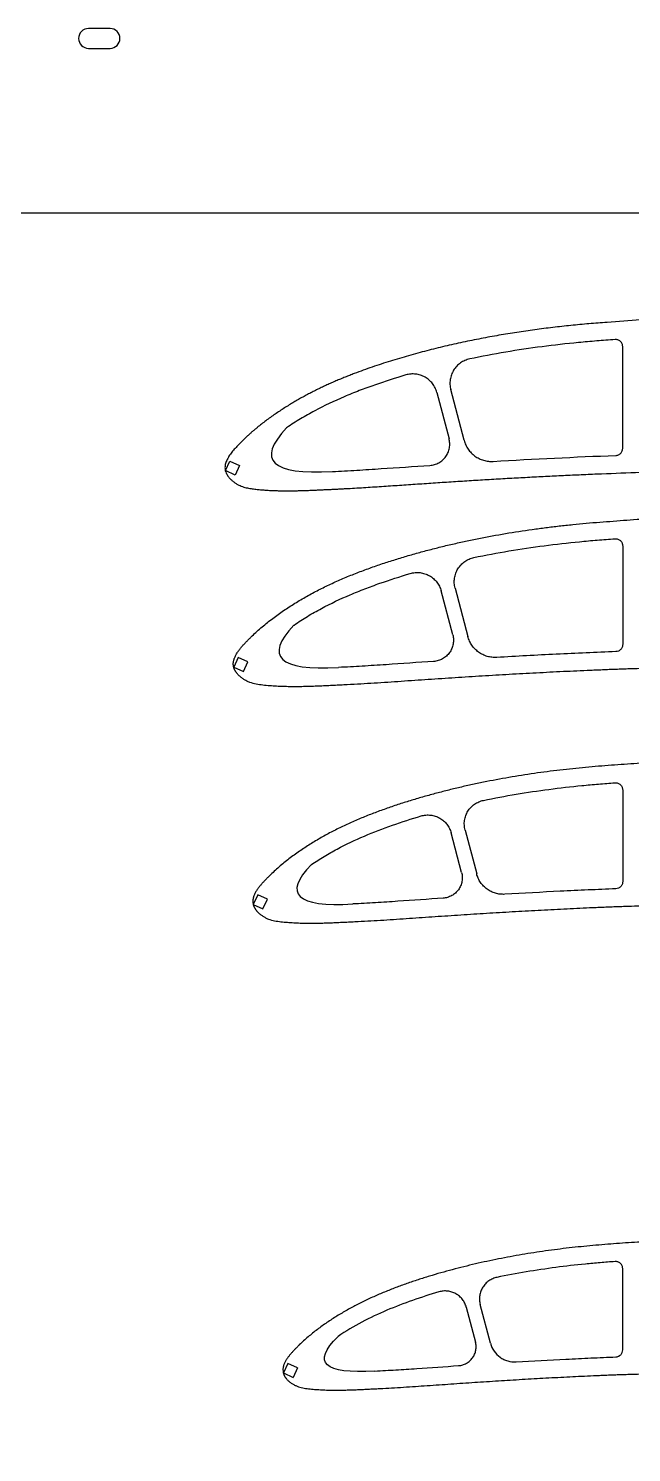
# Model space of a CAD drawing. Header units: millimetres. Extents: x -11497 to 404, y -3854 to 414.
# Drawn here: x -8774.7 to -8604.6, y -1903.2 to -1501.8 of the extents above; entities that cross this region are included whole.
import ezdxf

# ---------------------------------------------------------------- set-up
doc = ezdxf.new("R2010")
doc.units = ezdxf.units.MM
doc.layers.add('7', color=1, linetype='Continuous')

msp = doc.modelspace()

# ---------------------------------------------------------------- linework, layer by layer
for p, q in [((-8751.7002, -1501.7988), (-8757.7611, -1501.7988)), ((-8757.7611, -1507.3988), (-8751.7002, -1507.3988))]:
    msp.add_line(p, q)
at = {"color": 7, "linetype": 'Continuous', "lineweight": 25}
for p, q in [((-8607.1145, -1620.1497), (-8607.1145, -1591.484)), ((-8659.5258, -1604.3996), (-8656.0823, -1617.4308)), ((-8651.8238, -1617.8893), (-8655.6006, -1603.5969)), ((-8701.8917, -1614.3426), (-8701.8913, -1614.343)), ((-8719.1512, -1626.4508), (-8717.8834, -1623.7318)), ((-8717.8834, -1623.7318), (-8715.1645, -1624.9997)), ((-8715.1645, -1624.9997), (-8716.4323, -1627.7186)), ((-8716.4323, -1627.7186), (-8719.1512, -1626.4508)), ((-8607.1145, -1647.6337), (-8607.1145, -1675.4725)), ((-8655.0377, -1672.7345), (-8658.3085, -1660.3544)), ((-8654.3831, -1659.5527), (-8650.7809, -1673.187)), ((-8699.8124, -1669.9579), (-8699.8121, -1669.9582)), ((-8715.5398, -1679.0871), (-8716.8077, -1681.806)), ((-8716.8077, -1681.806), (-8714.0888, -1683.0739)), ((-8712.8209, -1680.355), (-8715.5398, -1679.0871)), ((-8714.0888, -1683.0739), (-8712.8209, -1680.355)), ((-8687.2624, -1681.9314), (-8687.2629, -1681.9314)), ((-8607.1145, -1716.44), (-8607.1145, -1742.3324)), ((-8652.5401, -1739.696), (-8655.4811, -1728.5589)), ((-8651.556, -1727.7559), (-8648.2914, -1740.1191)), ((-8694.9181, -1737.5068), (-8694.9178, -1737.5071)), ((-8710.0234, -1746.024), (-8711.2912, -1748.743)), ((-8707.3044, -1747.2919), (-8710.0234, -1746.024)), ((-8711.2912, -1748.743), (-8708.5723, -1750.0108)), ((-8708.5723, -1750.0108), (-8707.3044, -1747.2919)), ((-8683.2166, -1748.6009), (-8683.2184, -1748.601)), ((-8607.1145, -1874.2881), (-8607.1145, -1851.3914)), ((-8651.2085, -1862.2887), (-8648.6179, -1872.1079)), ((-8644.3895, -1872.4554), (-8647.2858, -1861.4771)), ((-8687.3865, -1870.5243), (-8687.3867, -1870.5241)), ((-8701.5345, -1878.0996), (-8702.8024, -1880.8186)), ((-8698.8156, -1879.3675), (-8701.5345, -1878.0996)), ((-8702.8024, -1880.8186), (-8700.0834, -1882.0864)), ((-8698.8156, -1879.3675), (-8700.0834, -1882.0864)), ((-8676.9947, -1880.2652), (-8676.9915, -1880.2651))]:
    msp.add_line(p, q, dxfattribs=at)
for centre, start, end in [((-8757.7611, -1504.5988), 90, 270), ((-8751.7002, -1504.5988), 270, 90)]:
    msp.add_arc(centre, 2.8, start, end)
for points, knots in [([(-8602.1145, -1583.9394), (-8605.2473, -1584.1586), (-8610.0806, -1584.5434), (-8616.6194, -1585.0322), (-8621.7209, -1585.5162), (-8626.8139, -1586.0735), (-8631.8959, -1586.7188), (-8636.9656, -1587.4507), (-8642.0213, -1588.2738), (-8646.2386, -1589.0455), (-8649.6254, -1589.7134), (-8652.1865, -1590.2488), (-8654.7419, -1590.8076), (-8657.2908, -1591.3951), (-8659.8336, -1592.009), (-8662.3704, -1592.6504), (-8664.9228, -1593.3262), (-8667.4903, -1594.0358), (-8670.0709, -1594.7838), (-8672.6415, -1595.5641), (-8675.2003, -1596.3824), (-8677.748, -1597.2358), (-8680.2827, -1598.1299), (-8682.3982, -1598.9174), (-8684.1023, -1599.5747), (-8685.3985, -1600.0908), (-8686.6901, -1600.6181), (-8687.9746, -1601.1609), (-8689.2529, -1601.7156), (-8690.5232, -1602.2866), (-8691.8057, -1602.8835), (-8693.1011, -1603.5052), (-8694.4063, -1604.1576), (-8695.7042, -1604.826), (-8696.9916, -1605.5166), (-8698.2721, -1606.2266), (-8699.5444, -1606.9585), (-8700.8444, -1607.7321), (-8702.1694, -1608.5491), (-8703.5149, -1609.4117), (-8704.8432, -1610.2961), (-8706.1484, -1611.2024), (-8707.4272, -1612.1262), (-8708.6728, -1613.0689), (-8709.7306, -1613.9048), (-8710.6088, -1614.6305), (-8711.3252, -1615.2374), (-8712.0339, -1615.8628), (-8712.7447, -1616.5058), (-8713.4602, -1617.1762), (-8714.1864, -1617.8772), (-8715.0087, -1618.6951), (-8715.9247, -1619.6295), (-8716.8877, -1620.6965), (-8717.7714, -1621.8037), (-8718.5122, -1622.9432), (-8719.0519, -1624.1041), (-8719.3323, -1625.2897), (-8719.249, -1626.3259), (-8719.0344, -1626.9949), (-8718.7765, -1627.4311), (-8718.5383, -1627.9062), (-8718.063, -1628.4884), (-8717.479, -1629.0895), (-8716.8172, -1629.633), (-8716.1081, -1630.1166), (-8715.3935, -1630.5134), (-8714.6897, -1630.8258), (-8714.0081, -1631.0679), (-8713.3205, -1631.2592), (-8712.6286, -1631.4101), (-8711.9325, -1631.5268), (-8711.2336, -1631.6215), (-8710.3491, -1631.7204), (-8709.2788, -1631.8229), (-8708.0219, -1631.9236), (-8706.7613, -1632.0014), (-8705.4984, -1632.0589), (-8704.234, -1632.101), (-8702.9685, -1632.1233), (-8701.7022, -1632.1326), (-8700.4358, -1632.1238), (-8699.1698, -1632.1043), (-8697.9049, -1632.0732), (-8696.6406, -1632.0333), (-8695.3764, -1631.9861), (-8694.1123, -1631.9345), (-8692.8475, -1631.8782), (-8691.5823, -1631.8203), (-8690.3162, -1631.7625), (-8689.0505, -1631.7001), (-8687.7846, -1631.6377), (-8686.519, -1631.5735), (-8685.2531, -1631.5054), (-8683.564, -1631.4127), (-8681.4523, -1631.2911), (-8678.9184, -1631.1349), (-8676.3854, -1630.9743), (-8673.8527, -1630.8059), (-8671.3205, -1630.6358), (-8668.7878, -1630.4634), (-8666.2549, -1630.2892), (-8663.7215, -1630.1188), (-8661.1884, -1629.9476), (-8658.6554, -1629.7813), (-8656.1227, -1629.6142), (-8653.5897, -1629.4511), (-8651.0561, -1629.2909), (-8647.6794, -1629.0815), (-8643.4596, -1628.8273), (-8638.3969, -1628.5364), (-8633.3343, -1628.2614), (-8628.2714, -1627.9989), (-8623.2072, -1627.7541), (-8618.1414, -1627.5228), (-8611.1109, -1627.2279), (-8605.7683, -1627.0269), (-8602.1145, -1626.9079)], [0, 0, 0, 0, 0.037810127, 0.058378142, 0.078944165, 0.099502757, 0.120062306, 0.140618196, 0.161171844, 0.181730392, 0.192232993, 0.202733734, 0.213231801, 0.223726436, 0.234226583, 0.244725708, 0.255230035, 0.266014973, 0.276796177, 0.287577874, 0.298358395, 0.309139928, 0.31992681, 0.330717371, 0.336315928, 0.341916893, 0.34751551, 0.353112043, 0.35870546, 0.364292741, 0.369880161, 0.375736121, 0.381592742, 0.387447349, 0.393312559, 0.399182199, 0.405074118, 0.410984135, 0.41739554, 0.423814744, 0.430225953, 0.436607106, 0.442946104, 0.449218507, 0.455412895, 0.459176702, 0.462934888, 0.466716263, 0.470556156, 0.474475231, 0.47851987, 0.482707985, 0.488439354, 0.49427259, 0.500005689, 0.505479778, 0.510596009, 0.515360546, 0.519964911, 0.522941483, 0.523713317, 0.526061566, 0.529321954, 0.532702959, 0.536149006, 0.539609724, 0.543025292, 0.545975002, 0.548870241, 0.551727175, 0.554561889, 0.557391908, 0.560223219, 0.563052882, 0.568106577, 0.573167981, 0.578234398, 0.583311455, 0.588388324, 0.593465992, 0.598549122, 0.603634584, 0.60871431, 0.613792524, 0.618869059, 0.62394358, 0.629023617, 0.634100922, 0.639186879, 0.644273168, 0.649360468, 0.654444114, 0.659532454, 0.664617865, 0.669708001, 0.679898873, 0.690085219, 0.700273946, 0.710457126, 0.720645539, 0.730830795, 0.741020462, 0.751213282, 0.761401695, 0.771588867, 0.781775629, 0.79196117, 0.802149496, 0.812340623, 0.832694999, 0.853048018, 0.873395476, 0.893737901, 0.914086761, 0.934438591, 0.95479294, 0.998807953, 0.998807953, 0.998807953, 0.998807953]), ([(-8609.2675, -1589.4899), (-8610.9875, -1589.6219), (-8612.7078, -1589.751), (-8616.147, -1590.0239), (-8617.8654, -1590.1725), (-8623.0151, -1590.6745), (-8626.4434, -1591.059), (-8633.2875, -1591.9551), (-8636.7045, -1592.4628), (-8643.5069, -1593.6096), (-8646.8943, -1594.2488), (-8650.2673, -1594.957)], [0, 0, 0, 0, 0.125, 0.125, 0.25, 0.25, 0.5, 0.5, 0.75, 0.75, 1, 1, 1, 1]), ([(-8607.1145, -1591.484), (-8607.1145, -1591.3455), (-8607.1287, -1591.2093), (-8607.1845, -1590.9418), (-8607.2269, -1590.8088), (-8607.3368, -1590.5574), (-8607.404, -1590.4385), (-8607.563, -1590.2144), (-8607.6549, -1590.1098), (-8607.9555, -1589.8313), (-8608.1969, -1589.686), (-8608.5843, -1589.5507), (-8608.7201, -1589.5185), (-8608.9923, -1589.483), (-8609.1294, -1589.4793), (-8609.2675, -1589.4899)], [0, 0, 0, 0, 0.125, 0.125, 0.25, 0.25, 0.375, 0.375, 0.5, 0.5, 0.75, 0.75, 0.875, 0.875, 1, 1, 1, 1]), ([(-8650.2673, -1594.957), (-8650.7346, -1595.0551), (-8651.1848, -1595.199), (-8652.0518, -1595.5754), (-8652.4715, -1595.8109), (-8653.2434, -1596.3536), (-8653.5997, -1596.6616), (-8654.0885, -1597.1801), (-8654.2436, -1597.3625), (-8654.5315, -1597.7379), (-8654.799, -1598.126), (-8655.0262, -1598.5389), (-8655.2329, -1598.9645), (-8655.3264, -1599.185), (-8655.5709, -1599.8542), (-8655.6867, -1600.3107), (-8655.8259, -1601.244), (-8655.8483, -1601.7248), (-8655.7959, -1602.6685), (-8655.7226, -1603.1353), (-8655.6006, -1603.5969)], [0, 0, 0, 0, 0.125, 0.125, 0.25, 0.25, 0.375, 0.375, 0.4375, 0.4375, 0.5, 0.5625, 0.5625, 0.625, 0.625, 0.75, 0.75, 0.875, 0.875, 1, 1, 1, 1]), ([(-8668.2773, -1599.4732), (-8671.2428, -1600.3468), (-8674.1787, -1601.2861), (-8678.5294, -1602.8133), (-8679.9705, -1603.3426), (-8682.8338, -1604.4437), (-8684.2557, -1605.0156), (-8688.4858, -1606.8113), (-8691.2562, -1608.119), (-8695.3166, -1610.2921), (-8696.6543, -1611.0517), (-8699.298, -1612.6412), (-8700.6039, -1613.4715), (-8701.8913, -1614.343)], [0, 0, 0, 0, 0.25, 0.25, 0.375, 0.375, 0.5, 0.5, 0.75, 0.75, 0.875, 0.875, 1, 1, 1, 1]), ([(-8659.5258, -1604.3996), (-8659.6461, -1603.9445), (-8659.8099, -1603.5085), (-8660.2221, -1602.6732), (-8660.4736, -1602.2709), (-8661.0433, -1601.5352), (-8661.3623, -1601.1982), (-8661.8932, -1600.7394), (-8662.0795, -1600.5941), (-8662.4615, -1600.3258), (-8662.8548, -1600.0781), (-8663.2702, -1599.8707), (-8663.6969, -1599.6836), (-8663.9169, -1599.6), (-8664.5864, -1599.3834), (-8665.0405, -1599.2855), (-8665.9637, -1599.1801), (-8666.4375, -1599.1734), (-8667.3675, -1599.2541), (-8667.8259, -1599.3402), (-8668.2773, -1599.4732)], [0, 0, 0, 0, 0.125, 0.125, 0.25, 0.25, 0.375, 0.375, 0.4375, 0.4375, 0.5, 0.5625, 0.5625, 0.625, 0.625, 0.75, 0.75, 0.875, 0.875, 1, 1, 1, 1]), ([(-8661.4912, -1624.9567), (-8661.0473, -1624.9271), (-8660.614, -1624.8493), (-8659.9798, -1624.6622), (-8659.7699, -1624.5876), (-8659.3614, -1624.4161), (-8659.1634, -1624.3197), (-8658.7799, -1624.1065), (-8658.5943, -1623.9896), (-8658.2354, -1623.735), (-8658.0614, -1623.5967), (-8657.5645, -1623.1543), (-8657.2709, -1622.8279), (-8656.7573, -1622.1141), (-8656.5369, -1621.7231), (-8656.1923, -1620.9153), (-8656.0646, -1620.4941), (-8655.9026, -1619.6198), (-8655.8711, -1619.1817), (-8655.9034, -1618.3037), (-8655.9686, -1617.8609), (-8656.0823, -1617.4308)], [0, 0, 0, 0, 0.125, 0.125, 0.1875, 0.1875, 0.25, 0.25, 0.3125, 0.3125, 0.375, 0.375, 0.5, 0.5, 0.625, 0.625, 0.75, 0.75, 0.875, 0.875, 1, 1, 1, 1]), ([(-8651.8238, -1617.8893), (-8651.706, -1618.335), (-8651.5516, -1618.7647), (-8651.2667, -1619.3861), (-8651.1628, -1619.5894), (-8650.9369, -1619.988), (-8650.8143, -1620.1841), (-8650.4252, -1620.7508), (-8650.1364, -1621.1023), (-8649.6602, -1621.5908), (-8649.4942, -1621.7472), (-8649.1476, -1622.0467), (-8648.9662, -1622.1902), (-8648.4096, -1622.593), (-8648.0196, -1622.827), (-8647.4068, -1623.1272), (-8647.1979, -1623.2188), (-8646.7705, -1623.3846), (-8646.5515, -1623.4588), (-8645.8924, -1623.6511), (-8645.4466, -1623.7405), (-8644.5423, -1623.8433), (-8644.0812, -1623.8563), (-8643.621, -1623.8293)], [0, 0, 0, 0, 0.125, 0.125, 0.1875, 0.1875, 0.25, 0.25, 0.375, 0.375, 0.4375, 0.4375, 0.5, 0.5, 0.625, 0.625, 0.6875, 0.6875, 0.75, 0.75, 0.875, 0.875, 1, 1, 1, 1]), ([(-8609.0387, -1622.1488), (-8608.9099, -1622.1439), (-8608.7837, -1622.1268), (-8608.5361, -1622.069), (-8608.4137, -1622.0278), (-8608.18, -1621.9231), (-8608.0696, -1621.8602), (-8607.8611, -1621.7139), (-8607.7625, -1621.6294), (-8607.5857, -1621.4458), (-8607.5066, -1621.3463), (-8607.3674, -1621.1318), (-8607.3077, -1621.017), (-8607.1649, -1620.6634), (-8607.1145, -1620.4075), (-8607.1145, -1620.1497)], [0, 0, 0, 0, 0.125, 0.125, 0.25, 0.25, 0.375, 0.375, 0.5, 0.5, 0.625, 0.625, 0.75, 0.75, 1, 1, 1, 1]), ([(-8688.9812, -1626.6897), (-8686.6886, -1626.5767), (-8684.3966, -1626.4533), (-8679.814, -1626.1826), (-8677.5232, -1626.0366), (-8670.6519, -1625.5825), (-8666.072, -1625.2616), (-8661.4912, -1624.9567)], [0, 0, 0, 0, 0.25, 0.25, 0.5, 0.5, 1, 1, 1, 1]), ([(-8602.1145, -1682.243), (-8603.2975, -1682.2737), (-8605.1186, -1682.3344), (-8607.5774, -1682.4218), (-8609.4919, -1682.4929), (-8611.406, -1682.5674), (-8613.3195, -1682.6451), (-8615.2325, -1682.725), (-8617.7825, -1682.8341), (-8620.9689, -1682.9769), (-8624.7906, -1683.1575), (-8628.6104, -1683.3472), (-8633.7012, -1683.6119), (-8638.7884, -1683.8928), (-8643.8723, -1684.1912), (-8647.6836, -1684.4227), (-8651.4934, -1684.6609), (-8655.3017, -1684.9069), (-8659.1086, -1685.1584), (-8662.9144, -1685.4135), (-8666.719, -1685.6739), (-8670.5227, -1685.9344), (-8674.3261, -1686.1898), (-8678.1295, -1686.4338), (-8681.9333, -1686.661), (-8685.1037, -1686.8315), (-8687.6402, -1686.958), (-8689.5427, -1687.0486), (-8691.4453, -1687.1353), (-8693.348, -1687.2174), (-8695.251, -1687.2876), (-8697.1545, -1687.3399), (-8699.0585, -1687.3674), (-8700.9626, -1687.363), (-8702.8662, -1687.3204), (-8704.7685, -1687.2393), (-8706.6682, -1687.11), (-8708.5636, -1686.933), (-8710.4532, -1686.6913), (-8711.9924, -1686.2842), (-8713.157, -1685.7737), (-8713.8456, -1685.3785), (-8714.3703, -1685.0213), (-8714.8759, -1684.6375), (-8715.3488, -1684.2131), (-8715.7243, -1683.8036), (-8715.9305, -1683.5627), (-8716.0768, -1683.375), (-8716.2123, -1683.1794), (-8716.3332, -1682.9743), (-8716.4433, -1682.7634), (-8716.5606, -1682.5566), (-8716.6718, -1682.3464), (-8716.7545, -1682.1229), (-8716.8203, -1681.8945), (-8716.8701, -1681.6617), (-8716.9073, -1681.4268), (-8716.9378, -1681.1108), (-8716.9411, -1680.7135), (-8716.8924, -1680.3191), (-8716.8285, -1680.0084), (-8716.7686, -1679.7781), (-8716.6984, -1679.5508), (-8716.5924, -1679.2517), (-8716.4385, -1678.886), (-8716.226, -1678.4601), (-8715.912, -1677.9084), (-8715.471, -1677.2484), (-8714.8911, -1676.4935), (-8714.2734, -1675.7688), (-8713.6305, -1675.0671), (-8712.9692, -1674.3825), (-8712.2968, -1673.7087), (-8711.392, -1672.819), (-8710.2347, -1671.7338), (-8708.8063, -1670.4752), (-8707.3361, -1669.2654), (-8705.8311, -1668.0995), (-8703.7831, -1666.5995), (-8701.1559, -1664.8189), (-8697.9148, -1662.8187), (-8694.5967, -1660.9484), (-8691.2059, -1659.2126), (-8687.7525, -1657.6042), (-8684.2456, -1656.1151), (-8680.6976, -1654.7258), (-8677.1163, -1653.4231), (-8673.5047, -1652.2052), (-8669.8683, -1651.0612), (-8666.2089, -1649.9904), (-8662.531, -1648.9824), (-8658.8362, -1648.0345), (-8655.1258, -1647.1458), (-8651.4008, -1646.3154), (-8646.4164, -1645.2854), (-8640.1555, -1644.136), (-8633.8602, -1643.168), (-8628.8074, -1642.4926), (-8625.0101, -1642.0356), (-8621.2059, -1641.628), (-8617.3962, -1641.2586), (-8613.5794, -1640.9526), (-8609.7598, -1640.6632), (-8605.9389, -1640.3697), (-8603.3897, -1640.1867), (-8602.1145, -1640.102)], [0.472564206, 0.472564206, 0.472564206, 0.472564206, 0.480203193, 0.484328564, 0.488453936, 0.492579307, 0.496704679, 0.50083005, 0.504955422, 0.513206165, 0.521456908, 0.529707651, 0.537958394, 0.55445988, 0.562710623, 0.570961366, 0.579212108, 0.587462851, 0.595713594, 0.603964337, 0.61221508, 0.620465823, 0.628716566, 0.636967309, 0.645218052, 0.653468795, 0.657594167, 0.661719538, 0.66584491, 0.669970281, 0.674095653, 0.678221024, 0.682346396, 0.686471767, 0.690597139, 0.69472251, 0.698847882, 0.702973253, 0.707098625, 0.711223996, 0.713286682, 0.715349368, 0.71638071, 0.717412053, 0.719474739, 0.720506082, 0.721021753, 0.721537425, 0.722053096, 0.722568768, 0.723084439, 0.72360011, 0.724115782, 0.724631453, 0.725147125, 0.725662796, 0.726178468, 0.726694139, 0.727725482, 0.728756825, 0.729272496, 0.729788168, 0.730303839, 0.730819511, 0.731850853, 0.732882196, 0.733913539, 0.735976225, 0.738038911, 0.740101596, 0.742164282, 0.744226968, 0.746289654, 0.748352339, 0.752477711, 0.756603082, 0.760728454, 0.764853825, 0.768979197, 0.77722994, 0.785480683, 0.793731426, 0.801982169, 0.810232912, 0.818483655, 0.826734398, 0.834985141, 0.843235884, 0.851486627, 0.859737369, 0.867988112, 0.876238855, 0.884489598, 0.892740341, 0.900991084, 0.91749257, 0.933994056, 0.942244799, 0.950495542, 0.958746285, 0.966997028, 0.975247771, 0.983498514, 0.991749257, 1, 1, 1, 1]), ([(-8649.0622, -1650.941), (-8642.495, -1649.5678), (-8635.8912, -1648.4686), (-8625.9392, -1647.1662), (-8622.6138, -1646.7927), (-8617.6161, -1646.3042), (-8615.9478, -1646.1591), (-8612.6081, -1645.8928), (-8610.9373, -1645.7669), (-8609.2667, -1645.6395)], [0, 0, 0, 0, 0.5, 0.5, 0.75, 0.75, 0.875, 0.875, 1, 1, 1, 1]), ([(-8609.2667, -1645.6395), (-8609.1285, -1645.6289), (-8608.9918, -1645.6328), (-8608.7208, -1645.668), (-8608.5851, -1645.7001), (-8608.3261, -1645.7905), (-8608.2024, -1645.8484), (-8607.9669, -1645.9899), (-8607.8556, -1646.0735), (-8607.5551, -1646.3519), (-8607.3918, -1646.5814), (-8607.2274, -1646.9572), (-8607.1848, -1647.0902), (-8607.1287, -1647.3588), (-8607.1145, -1647.4951), (-8607.1145, -1647.6337)], [0, 0, 0, 0, 0.125, 0.125, 0.25, 0.25, 0.375, 0.375, 0.5, 0.5, 0.75, 0.75, 0.875, 0.875, 1, 1, 1, 1]), ([(-8654.3828, -1659.5539), (-8654.5044, -1659.0935), (-8654.5775, -1658.6279), (-8654.6295, -1657.6869), (-8654.6071, -1657.2074), (-8654.4681, -1656.2766), (-8654.3525, -1655.8214), (-8654.1085, -1655.154), (-8654.0151, -1654.9342), (-8653.8088, -1654.5099), (-8653.5821, -1654.0981), (-8653.3152, -1653.7112), (-8653.0278, -1653.3369), (-8652.873, -1653.1551), (-8652.3853, -1652.6384), (-8652.0299, -1652.3313), (-8651.2596, -1651.7906), (-8650.8409, -1651.556), (-8649.9761, -1651.1813), (-8649.5271, -1651.0382), (-8649.061, -1650.9407)], [0, 0, 0, 0, 0.125, 0.125, 0.25, 0.25, 0.375, 0.375, 0.4375, 0.4375, 0.5, 0.5625, 0.5625, 0.625, 0.625, 0.75, 0.75, 0.875, 0.875, 1, 1, 1, 1]), ([(-8699.8121, -1669.9582), (-8698.5545, -1669.1075), (-8697.2793, -1668.297), (-8694.6983, -1666.7455), (-8693.3926, -1666.0043), (-8689.4303, -1663.8836), (-8686.7282, -1662.6076), (-8682.6039, -1660.8554), (-8681.2178, -1660.2972), (-8678.4272, -1659.2227), (-8677.0227, -1658.7062), (-8672.7835, -1657.2157), (-8669.9236, -1656.2987), (-8667.0356, -1655.4457)], [0, 0, 0, 0, 0.125, 0.125, 0.25, 0.25, 0.5, 0.5, 0.625, 0.625, 0.75, 0.75, 1, 1, 1, 1]), ([(-8667.0368, -1655.4461), (-8666.5867, -1655.3131), (-8666.1301, -1655.2271), (-8665.2048, -1655.1461), (-8664.7317, -1655.1522), (-8663.8096, -1655.2567), (-8663.3571, -1655.3541), (-8662.6913, -1655.5689), (-8662.471, -1655.6524), (-8662.0444, -1655.8391), (-8661.6295, -1656.046), (-8661.2376, -1656.2926), (-8660.8573, -1656.5594), (-8660.6722, -1656.7035), (-8660.1408, -1657.1621), (-8659.8223, -1657.4986), (-8659.2547, -1658.231), (-8659.0039, -1658.6315), (-8658.5916, -1659.4664), (-8658.4281, -1659.9018), (-8658.3082, -1660.3556)], [0, 0, 0, 0, 0.125, 0.125, 0.25, 0.25, 0.375, 0.375, 0.4375, 0.4375, 0.5, 0.5625, 0.5625, 0.625, 0.625, 0.75, 0.75, 0.875, 0.875, 1, 1, 1, 1]), ([(-8655.038, -1672.7333), (-8654.9247, -1673.1621), (-8654.8605, -1673.596), (-8654.8356, -1674.2545), (-8654.8394, -1674.4764), (-8654.8715, -1674.9169), (-8654.8997, -1675.1346), (-8655.019, -1675.7797), (-8655.1459, -1676.2019), (-8655.4928, -1677.0153), (-8655.7078, -1677.3963), (-8656.219, -1678.1082), (-8656.5184, -1678.4406), (-8657.1721, -1679.0227), (-8657.5293, -1679.2772), (-8658.3038, -1679.7081), (-8658.7076, -1679.8772), (-8659.5472, -1680.1259), (-8659.9861, -1680.2052), (-8660.4286, -1680.2348)], [0, 0, 0, 0, 0.125, 0.125, 0.1875, 0.1875, 0.25, 0.25, 0.375, 0.375, 0.5, 0.5, 0.625, 0.625, 0.75, 0.75, 0.875, 0.875, 1, 1, 1, 1]), ([(-8642.6039, -1679.1073), (-8643.0627, -1679.1343), (-8643.5177, -1679.1216), (-8644.1948, -1679.045), (-8644.4196, -1679.0099), (-8644.8674, -1678.92), (-8645.0912, -1678.8649), (-8645.7492, -1678.6726), (-8646.1719, -1678.5084), (-8646.7827, -1678.2094), (-8646.9824, -1678.1009), (-8647.3739, -1677.8658), (-8647.5663, -1677.7387), (-8648.121, -1677.3368), (-8648.464, -1677.0403), (-8648.939, -1676.5533), (-8649.0907, -1676.384), (-8649.3806, -1676.0308), (-8649.5191, -1675.8464), (-8649.9063, -1675.2819), (-8650.1296, -1674.8874), (-8650.5081, -1674.0629), (-8650.6638, -1673.6303), (-8650.7812, -1673.186)], [0, 0, 0, 0, 0.125, 0.125, 0.1875, 0.1875, 0.25, 0.25, 0.375, 0.375, 0.4375, 0.4375, 0.5, 0.5, 0.625, 0.625, 0.6875, 0.6875, 0.75, 0.75, 0.875, 0.875, 1, 1, 1, 1]), ([(-8609.0396, -1677.4716), (-8611.8383, -1677.5764), (-8614.6364, -1677.6921), (-8620.232, -1677.9356), (-8623.0295, -1678.0654), (-8631.4207, -1678.4762), (-8637.0135, -1678.7782), (-8642.605, -1679.1074)], [0, 0, 0, 0, 0.25, 0.25, 0.5, 0.5, 1, 1, 1, 1]), ([(-8607.1145, -1675.4725), (-8607.1145, -1675.6014), (-8607.1268, -1675.7282), (-8607.1752, -1675.9778), (-8607.2117, -1676.1018), (-8607.3074, -1676.3394), (-8607.3661, -1676.4522), (-8607.5044, -1676.6661), (-8607.5851, -1676.7679), (-8607.7619, -1676.9516), (-8607.8583, -1677.0344), (-8608.0675, -1677.1818), (-8608.18, -1677.2458), (-8608.5281, -1677.4019), (-8608.782, -1677.462), (-8609.0396, -1677.4716)], [0, 0, 0, 0, 0.125, 0.125, 0.25, 0.25, 0.375, 0.375, 0.5, 0.5, 0.625, 0.625, 0.75, 0.75, 1, 1, 1, 1]), ([(-8660.4273, -1680.2347), (-8664.8988, -1680.5335), (-8669.3693, -1680.8476), (-8676.0768, -1681.2919), (-8678.313, -1681.4349), (-8682.7866, -1681.6998), (-8685.0242, -1681.8206), (-8687.2624, -1681.9314)], [0, 0, 0, 0, 0.5, 0.5, 0.75, 0.75, 1, 1, 1, 1]), ([(-8602.1145, -1708.9394), (-8603.328, -1709.009), (-8605.7543, -1709.1682), (-8609.3909, -1709.4402), (-8613.0259, -1709.7167), (-8616.6584, -1710.0094), (-8620.2845, -1710.3614), (-8623.9055, -1710.7504), (-8627.5202, -1711.1859), (-8632.3303, -1711.83), (-8638.3238, -1712.7531), (-8644.2851, -1713.8487), (-8649.0313, -1714.8307), (-8652.5784, -1715.6224), (-8656.1118, -1716.4697), (-8659.6304, -1717.3735), (-8663.1331, -1718.3344), (-8666.6182, -1719.3554), (-8670.0816, -1720.4459), (-8673.5213, -1721.6073), (-8676.9324, -1722.8488), (-8680.3115, -1724.1738), (-8683.6517, -1725.5934), (-8686.941, -1727.1267), (-8690.1703, -1728.782), (-8693.3307, -1730.5648), (-8696.4171, -1732.4724), (-8698.9192, -1734.17), (-8700.8693, -1735.6005), (-8702.3022, -1736.7124), (-8703.702, -1737.8659), (-8705.0617, -1739.0663), (-8706.1633, -1740.1012), (-8707.0247, -1740.9495), (-8707.6646, -1741.5921), (-8708.2939, -1742.2449), (-8708.9053, -1742.9145), (-8709.4921, -1743.6063), (-8710.0423, -1744.3272), (-8710.4601, -1744.9575), (-8710.7561, -1745.4848), (-8710.9564, -1745.8916), (-8711.1, -1746.2411), (-8711.1983, -1746.5268), (-8711.2633, -1746.7439), (-8711.3179, -1746.9638), (-8711.3747, -1747.2603), (-8711.4201, -1747.6361), (-8711.4164, -1748.0146), (-8711.3896, -1748.3157), (-8711.3569, -1748.5398), (-8711.3128, -1748.762), (-8711.2543, -1748.9803), (-8711.1805, -1749.1943), (-8711.0794, -1749.3964), (-8710.9714, -1749.5951), (-8710.8688, -1749.7971), (-8710.7557, -1749.9935), (-8710.6289, -1750.1812), (-8710.4917, -1750.3616), (-8710.2981, -1750.5932), (-8709.9439, -1750.9863), (-8709.4966, -1751.394), (-8709.0172, -1751.7623), (-8708.5198, -1752.1061), (-8707.8657, -1752.4857), (-8706.7596, -1752.9789), (-8705.2949, -1753.3735), (-8703.4951, -1753.6076), (-8701.6893, -1753.7757), (-8699.8796, -1753.8995), (-8698.0673, -1753.9763), (-8696.2538, -1754.0171), (-8694.4398, -1754.0206), (-8692.626, -1753.9944), (-8690.8126, -1753.9436), (-8688.9998, -1753.8761), (-8687.1873, -1753.797), (-8685.3749, -1753.7134), (-8683.5626, -1753.6262), (-8681.1464, -1753.5045), (-8678.1264, -1753.3408), (-8674.5032, -1753.1225), (-8670.8805, -1752.8882), (-8667.258, -1752.6431), (-8663.6352, -1752.3932), (-8660.0117, -1752.1436), (-8656.3873, -1751.8986), (-8652.7619, -1751.6572), (-8649.1354, -1751.4213), (-8645.5076, -1751.1927), (-8641.8785, -1750.9705), (-8637.038, -1750.6839), (-8632.1946, -1750.4143), (-8627.3484, -1750.1599), (-8623.7122, -1749.9779), (-8620.0745, -1749.8043), (-8617.0418, -1749.6665), (-8614.6147, -1749.5622), (-8612.7941, -1749.4851), (-8610.9731, -1749.4095), (-8609.1515, -1749.3393), (-8607.3295, -1749.2747), (-8604.9841, -1749.1967), (-8603.2456, -1749.1431), (-8602.1145, -1749.1147)], [0, 0, 0, 0, 0.008250743, 0.016501486, 0.024752229, 0.033002972, 0.041253715, 0.049504458, 0.057755201, 0.066005944, 0.08250743, 0.099008916, 0.107259659, 0.115510402, 0.123761145, 0.132011888, 0.140262631, 0.148513373, 0.156764116, 0.165014859, 0.173265602, 0.181516345, 0.189767088, 0.198017831, 0.206268574, 0.214519317, 0.22277006, 0.231020803, 0.235146175, 0.239271546, 0.243396918, 0.247522289, 0.251647661, 0.253710346, 0.255773032, 0.257835718, 0.259898404, 0.261961089, 0.264023775, 0.266086461, 0.267117804, 0.268149147, 0.269180489, 0.269696161, 0.270211832, 0.270727504, 0.271243175, 0.272274518, 0.273305861, 0.273821532, 0.274337204, 0.274852875, 0.275368547, 0.275884218, 0.27639989, 0.276915561, 0.277431232, 0.277946904, 0.278462575, 0.278978247, 0.279493918, 0.280525261, 0.282587947, 0.28361929, 0.284650632, 0.286713318, 0.288776004, 0.292901375, 0.297026747, 0.301152118, 0.30527749, 0.309402861, 0.313528233, 0.317653604, 0.321778976, 0.325904347, 0.330029719, 0.33415509, 0.338280462, 0.342405833, 0.346531205, 0.354781948, 0.363032691, 0.371283434, 0.379534177, 0.38778492, 0.396035663, 0.404286406, 0.412537149, 0.420787892, 0.429038634, 0.437289377, 0.44554012, 0.462041606, 0.470292349, 0.478543092, 0.486793835, 0.495044578, 0.49916995, 0.503295321, 0.507420693, 0.511546064, 0.515671436, 0.519796807, 0.527473097, 0.527473097, 0.527473097, 0.527473097]), ([(-8646.3788, -1719.3903), (-8640.2531, -1718.1183), (-8634.094, -1717.0962), (-8624.8129, -1715.88), (-8621.7117, -1715.5302), (-8617.0512, -1715.0711), (-8615.4957, -1714.9334), (-8612.3814, -1714.6819), (-8610.8233, -1714.5634), (-8609.2651, -1714.4457)], [0, 0, 0, 0, 0.5, 0.5, 0.75, 0.75, 0.875, 0.875, 1, 1, 1, 1]), ([(-8609.2651, -1714.4457), (-8609.127, -1714.4353), (-8608.9903, -1714.4392), (-8608.7195, -1714.4746), (-8608.5839, -1714.5068), (-8608.325, -1714.5973), (-8608.2015, -1714.6553), (-8607.9661, -1714.7968), (-8607.855, -1714.8804), (-8607.5547, -1715.1588), (-8607.3916, -1715.3882), (-8607.2273, -1715.7639), (-8607.1848, -1715.8967), (-8607.1287, -1716.1652), (-8607.1145, -1716.3016), (-8607.1145, -1716.44)], [0, 0, 0, 0, 0.125, 0.125, 0.25, 0.25, 0.375, 0.375, 0.5, 0.5, 0.75, 0.75, 0.875, 0.875, 1, 1, 1, 1]), ([(-8651.556, -1727.7559), (-8651.6742, -1727.3085), (-8651.7451, -1726.8562), (-8651.7954, -1725.9425), (-8651.7736, -1725.4765), (-8651.6382, -1724.5713), (-8651.5256, -1724.1291), (-8651.2884, -1723.4813), (-8651.1975, -1723.2675), (-8650.9966, -1722.8548), (-8650.7759, -1722.4546), (-8650.5163, -1722.0789), (-8650.2371, -1721.7156), (-8650.0868, -1721.5392), (-8649.6118, -1721.0367), (-8649.266, -1720.7386), (-8648.5173, -1720.214), (-8648.1102, -1719.9864), (-8647.2686, -1719.6229), (-8646.8319, -1719.4843), (-8646.3787, -1719.3902)], [0, 0, 0, 0, 0.125, 0.125, 0.25, 0.25, 0.375, 0.375, 0.4375, 0.4375, 0.5, 0.5625, 0.5625, 0.625, 0.625, 0.75, 0.75, 0.875, 0.875, 1, 1, 1, 1]), ([(-8694.9178, -1737.5071), (-8693.7297, -1736.7046), (-8692.5251, -1735.9398), (-8690.0871, -1734.4753), (-8688.8537, -1733.7758), (-8685.1112, -1731.7735), (-8682.5593, -1730.568), (-8677.3664, -1728.3596), (-8674.7287, -1727.349), (-8669.3916, -1725.4685), (-8666.6914, -1724.6002), (-8663.9646, -1723.7921)], [0, 0, 0, 0, 0.125, 0.125, 0.25, 0.25, 0.5, 0.5, 0.75, 0.75, 1, 1, 1, 1]), ([(-8663.9647, -1723.7921), (-8663.5273, -1723.6625), (-8663.0839, -1723.5786), (-8662.1855, -1723.4991), (-8661.7258, -1723.5045), (-8660.829, -1723.6055), (-8660.3892, -1723.6999), (-8659.7427, -1723.9079), (-8659.5285, -1723.9889), (-8659.1133, -1724.1702), (-8658.9115, -1724.2707), (-8658.3232, -1724.6011), (-8657.9524, -1724.8604), (-8657.2626, -1725.4552), (-8656.9528, -1725.7823), (-8656.5392, -1726.3158), (-8656.4098, -1726.5009), (-8656.1688, -1726.8859), (-8656.0574, -1727.0855), (-8655.7565, -1727.6945), (-8655.5976, -1728.1179), (-8655.4811, -1728.5589)], [0, 0, 0, 0, 0.125, 0.125, 0.25, 0.25, 0.375, 0.375, 0.4375, 0.4375, 0.5, 0.5, 0.625, 0.625, 0.75, 0.75, 0.8125, 0.8125, 0.875, 0.875, 1, 1, 1, 1]), ([(-8652.5402, -1739.6959), (-8652.4302, -1740.1122), (-8652.368, -1740.5333), (-8652.3357, -1741.3848), (-8652.3673, -1741.8178), (-8652.5219, -1742.6533), (-8652.6446, -1743.0618), (-8652.9817, -1743.8528), (-8653.1906, -1744.2228), (-8653.6866, -1744.9137), (-8653.9772, -1745.2366), (-8654.6121, -1745.8022), (-8654.9582, -1746.0489), (-8655.7098, -1746.4674), (-8656.1027, -1746.6321), (-8656.9174, -1746.8738), (-8657.3431, -1746.9509), (-8657.7727, -1746.9799)], [0, 0, 0, 0, 0.125, 0.125, 0.25, 0.25, 0.375, 0.375, 0.5, 0.5, 0.625, 0.625, 0.75, 0.75, 0.875, 0.875, 1, 1, 1, 1]), ([(-8640.3478, -1745.8703), (-8640.7936, -1745.8966), (-8641.2355, -1745.8844), (-8641.8928, -1745.8102), (-8642.111, -1745.7762), (-8642.5455, -1745.689), (-8642.7629, -1745.6357), (-8643.4029, -1745.4488), (-8643.8139, -1745.2892), (-8644.4072, -1744.9989), (-8644.6011, -1744.8936), (-8644.981, -1744.6655), (-8645.1679, -1744.5421), (-8645.7076, -1744.1513), (-8646.0409, -1743.863), (-8646.5022, -1743.3901), (-8646.6495, -1743.2256), (-8646.9308, -1742.8829), (-8647.0654, -1742.7038), (-8647.442, -1742.1547), (-8647.659, -1741.7712), (-8648.0264, -1740.9704), (-8648.1774, -1740.5507), (-8648.2914, -1740.119)], [0, 0, 0, 0, 0.125, 0.125, 0.1875, 0.1875, 0.25, 0.25, 0.375, 0.375, 0.4375, 0.4375, 0.5, 0.5, 0.625, 0.625, 0.6875, 0.6875, 0.75, 0.75, 0.875, 0.875, 1, 1, 1, 1]), ([(-8609.0415, -1744.3315), (-8610.3468, -1744.3792), (-8611.6518, -1744.4318), (-8614.2616, -1744.5412), (-8615.5664, -1744.5966), (-8619.4807, -1744.7688), (-8622.0898, -1744.8917), (-8629.9163, -1745.2781), (-8635.1327, -1745.5617), (-8640.3479, -1745.8703)], [0, 0, 0, 0, 0.125, 0.125, 0.25, 0.25, 0.5, 0.5, 1, 1, 1, 1]), ([(-8607.1145, -1742.3324), (-8607.1145, -1742.4614), (-8607.1268, -1742.5883), (-8607.1752, -1742.838), (-8607.2118, -1742.9621), (-8607.3077, -1743.1997), (-8607.3664, -1743.3126), (-8607.5049, -1743.5266), (-8607.5857, -1743.6285), (-8607.7626, -1743.8122), (-8607.8592, -1743.895), (-8608.0686, -1744.0423), (-8608.1812, -1744.1063), (-8608.5296, -1744.2623), (-8608.7837, -1744.3221), (-8609.0415, -1744.3315)], [0, 0, 0, 0, 0.125, 0.125, 0.25, 0.25, 0.375, 0.375, 0.5, 0.5, 0.625, 0.625, 0.75, 0.75, 1, 1, 1, 1]), ([(-8657.7727, -1746.9799), (-8662.0123, -1747.2656), (-8666.2511, -1747.5654), (-8672.6109, -1747.9898), (-8674.7311, -1748.1263), (-8678.9729, -1748.3795), (-8681.0944, -1748.4948), (-8683.2166, -1748.6009)], [0, 0, 0, 0, 0.5, 0.5, 0.75, 0.75, 1, 1, 1, 1]), ([(-8602.1145, -1843.9394), (-8603.2331, -1843.9858), (-8605.4703, -1844.1083), (-8608.8232, -1844.3472), (-8612.1741, -1844.6039), (-8615.523, -1844.8763), (-8618.8666, -1845.2013), (-8622.2058, -1845.5617), (-8625.5395, -1845.9643), (-8629.9762, -1846.5601), (-8635.5051, -1847.4141), (-8641.0054, -1848.4271), (-8645.3851, -1849.3352), (-8648.6585, -1850.0673), (-8651.9194, -1850.8508), (-8655.1669, -1851.6867), (-8658.4, -1852.5753), (-8661.6169, -1853.5197), (-8664.8141, -1854.5277), (-8667.9891, -1855.6023), (-8671.1385, -1856.7496), (-8674.2576, -1857.9756), (-8677.3414, -1859.2883), (-8680.3781, -1860.7059), (-8683.359, -1862.2373), (-8686.2767, -1863.8856), (-8689.1251, -1865.6507), (-8691.4346, -1867.2206), (-8693.2339, -1868.544), (-8694.5559, -1869.5728), (-8695.8474, -1870.6398), (-8697.1014, -1871.7506), (-8698.1174, -1872.708), (-8698.9119, -1873.4925), (-8699.5017, -1874.0872), (-8700.082, -1874.6911), (-8700.6447, -1875.3113), (-8701.184, -1875.9525), (-8701.6885, -1876.6211), (-8702.0706, -1877.2057), (-8702.3389, -1877.6954), (-8702.5204, -1878.0727), (-8702.6481, -1878.3974), (-8702.7346, -1878.6626), (-8702.7916, -1878.8638), (-8702.8381, -1879.0677), (-8702.884, -1879.3424), (-8702.9243, -1879.6897), (-8702.92, -1880.0392), (-8702.899, -1880.3175), (-8702.8732, -1880.5248), (-8702.8378, -1880.7307), (-8702.7905, -1880.9335), (-8702.7304, -1881.133), (-8702.6448, -1881.3226), (-8702.551, -1881.5087), (-8702.46, -1881.6969), (-8702.359, -1881.8801), (-8702.2456, -1882.0557), (-8702.1225, -1882.2247), (-8701.9481, -1882.442), (-8701.6268, -1882.8098), (-8701.2189, -1883.1919), (-8700.7797, -1883.5365), (-8700.3245, -1883.8596), (-8699.7233, -1884.2151), (-8698.7071, -1884.6818), (-8697.3572, -1885.0572), (-8695.6957, -1885.2795), (-8694.0277, -1885.4339), (-8692.3564, -1885.5493), (-8690.6826, -1885.6194), (-8689.0078, -1885.6573), (-8687.3325, -1885.6597), (-8685.6574, -1885.6353), (-8683.9828, -1885.5869), (-8682.3087, -1885.5234), (-8680.635, -1885.4492), (-8678.9614, -1885.3704), (-8677.2879, -1885.2883), (-8675.0568, -1885.174), (-8672.2683, -1885.0207), (-8668.923, -1884.8162), (-8665.5784, -1884.5968), (-8662.2341, -1884.3675), (-8658.8898, -1884.134), (-8655.5451, -1883.9007), (-8652.1997, -1883.6713), (-8648.8536, -1883.4457), (-8645.5068, -1883.2252), (-8642.1591, -1883.0113), (-8638.8105, -1882.8036), (-8634.3444, -1882.5352), (-8629.8764, -1882.2828), (-8625.4064, -1882.0444), (-8622.0528, -1881.8741), (-8618.6982, -1881.7112), (-8615.9018, -1881.5813), (-8613.6641, -1881.4844), (-8611.9856, -1881.4114), (-8610.3069, -1881.3391), (-8608.6277, -1881.2755), (-8606.948, -1881.221), (-8604.7772, -1881.1577), (-8603.1659, -1881.1148), (-8602.1145, -1881.0901)], [0, 0, 0, 0, 0.008250743, 0.016501486, 0.024752229, 0.033002972, 0.041253715, 0.049504458, 0.057755201, 0.066005944, 0.08250743, 0.099008916, 0.107259659, 0.115510402, 0.123761145, 0.132011888, 0.140262631, 0.148513373, 0.156764116, 0.165014859, 0.173265602, 0.181516345, 0.189767088, 0.198017831, 0.206268574, 0.214519317, 0.22277006, 0.231020803, 0.235146175, 0.239271546, 0.243396918, 0.247522289, 0.251647661, 0.253710346, 0.255773032, 0.257835718, 0.259898404, 0.261961089, 0.264023775, 0.266086461, 0.267117804, 0.268149147, 0.269180489, 0.269696161, 0.270211832, 0.270727504, 0.271243175, 0.272274518, 0.273305861, 0.273821532, 0.274337204, 0.274852875, 0.275368547, 0.275884218, 0.27639989, 0.276915561, 0.277431232, 0.277946904, 0.278462575, 0.278978247, 0.279493918, 0.280525261, 0.282587947, 0.28361929, 0.284650632, 0.286713318, 0.288776004, 0.292901375, 0.297026747, 0.301152118, 0.30527749, 0.309402861, 0.313528233, 0.317653604, 0.321778976, 0.325904347, 0.330029719, 0.33415509, 0.338280462, 0.342405833, 0.346531205, 0.354781948, 0.363032691, 0.371283434, 0.379534177, 0.38778492, 0.396035663, 0.404286406, 0.412537149, 0.420787892, 0.429038634, 0.437289377, 0.44554012, 0.462041606, 0.470292349, 0.478543092, 0.486793835, 0.495044578, 0.49916995, 0.503295321, 0.507420693, 0.511546064, 0.515671436, 0.519796807, 0.527538551, 0.527538551, 0.527538551, 0.527538551]), ([(-8609.2645, -1849.397), (-8610.6628, -1849.5022), (-8612.0608, -1849.6106), (-8614.8547, -1849.8419), (-8616.2501, -1849.9694), (-8620.4313, -1850.3881), (-8623.2137, -1850.7057), (-8631.5411, -1851.805), (-8637.0679, -1852.7231), (-8642.5654, -1853.8591)], [0, 0, 0, 0, 0.125, 0.125, 0.25, 0.25, 0.5, 0.5, 1, 1, 1, 1]), ([(-8607.1145, -1851.3914), (-8607.1145, -1851.253), (-8607.1287, -1851.117), (-8607.1844, -1850.8496), (-8607.2267, -1850.7168), (-8607.3364, -1850.4656), (-8607.4034, -1850.3468), (-8607.5622, -1850.1228), (-8607.6539, -1850.0182), (-8607.9541, -1849.7397), (-8608.195, -1849.5943), (-8608.5819, -1849.4588), (-8608.7175, -1849.4264), (-8608.9895, -1849.3906), (-8609.1264, -1849.3866), (-8609.2645, -1849.397)], [0, 0, 0, 0, 0.125, 0.125, 0.25, 0.25, 0.375, 0.375, 0.5, 0.5, 0.75, 0.75, 0.875, 0.875, 1, 1, 1, 1]), ([(-8642.5654, -1853.8591), (-8642.9784, -1853.9444), (-8643.3753, -1854.0701), (-8643.9479, -1854.3166), (-8644.1349, -1854.4084), (-8644.501, -1854.6121), (-8644.6805, -1854.7243), (-8645.1948, -1855.0836), (-8645.5098, -1855.3549), (-8645.9406, -1855.8094), (-8646.078, -1855.9698), (-8646.3344, -1856.3025), (-8646.4532, -1856.4741), (-8646.7822, -1857.0044), (-8646.9652, -1857.3785), (-8647.256, -1858.1691), (-8647.3592, -1858.574), (-8647.4521, -1859.1908), (-8647.4727, -1859.3983), (-8647.4928, -1859.817), (-8647.4922, -1860.0286), (-8647.4581, -1860.6562), (-8647.3934, -1861.0694), (-8647.2858, -1861.4771)], [0, 0, 0, 0, 0.125, 0.125, 0.1875, 0.1875, 0.25, 0.25, 0.375, 0.375, 0.4375, 0.4375, 0.5, 0.5, 0.625, 0.625, 0.75, 0.75, 0.8125, 0.8125, 0.875, 0.875, 1, 1, 1, 1]), ([(-8658.9337, -1857.9462), (-8661.4396, -1858.6882), (-8663.9212, -1859.4855), (-8668.8268, -1861.2109), (-8671.251, -1862.1385), (-8676.0246, -1864.1634), (-8678.3708, -1865.2681), (-8682.9584, -1867.7152), (-8685.2018, -1869.0532), (-8687.3865, -1870.5243)], [0, 0, 0, 0, 0.25, 0.25, 0.5, 0.5, 0.75, 0.75, 1, 1, 1, 1]), ([(-8651.2085, -1862.2887), (-8651.3145, -1861.8869), (-8651.4589, -1861.5028), (-8651.7304, -1860.9519), (-8651.8301, -1860.7725), (-8652.0485, -1860.4225), (-8652.1677, -1860.2512), (-8652.5461, -1859.7619), (-8652.8279, -1859.4645), (-8653.4499, -1858.9268), (-8653.7926, -1858.6861), (-8654.5077, -1858.2839), (-8654.8832, -1858.1191), (-8655.6712, -1857.8642), (-8656.0758, -1857.7773), (-8656.6864, -1857.7081), (-8656.8912, -1857.6951), (-8657.3032, -1857.6897), (-8657.5115, -1857.6973), (-8658.1299, -1857.7515), (-8658.5352, -1857.8282), (-8658.9337, -1857.9462)], [0, 0, 0, 0, 0.125, 0.125, 0.1875, 0.1875, 0.25, 0.25, 0.375, 0.375, 0.5, 0.5, 0.625, 0.625, 0.75, 0.75, 0.8125, 0.8125, 0.875, 0.875, 1, 1, 1, 1]), ([(-8653.3791, -1878.7395), (-8652.9879, -1878.7128), (-8652.6073, -1878.6437), (-8651.8659, -1878.4243), (-8651.5013, -1878.2712), (-8650.8241, -1877.8941), (-8650.5087, -1877.6703), (-8650.0712, -1877.2808), (-8649.9322, -1877.1424), (-8649.6727, -1876.8542), (-8649.5515, -1876.7036), (-8649.3258, -1876.3897), (-8649.2214, -1876.2264), (-8649.0298, -1875.8866), (-8648.9429, -1875.7103), (-8648.7146, -1875.1749), (-8648.6028, -1874.8049), (-8648.4962, -1874.2301), (-8648.4711, -1874.035), (-8648.4428, -1873.6477), (-8648.4394, -1873.4543), (-8648.4609, -1872.875), (-8648.5179, -1872.487), (-8648.6179, -1872.1079)], [0, 0, 0, 0, 0.125, 0.125, 0.25, 0.25, 0.375, 0.375, 0.4375, 0.4375, 0.5, 0.5, 0.5625, 0.5625, 0.625, 0.625, 0.75, 0.75, 0.8125, 0.8125, 0.875, 0.875, 1, 1, 1, 1]), ([(-8644.3895, -1872.4554), (-8644.1817, -1873.243), (-8643.8476, -1873.9723), (-8642.9271, -1875.3148), (-8642.3654, -1875.8909), (-8641.3759, -1876.6068), (-8641.0303, -1876.8136), (-8640.309, -1877.1663), (-8639.9322, -1877.3124), (-8638.7607, -1877.6531), (-8637.9637, -1877.7426), (-8637.1507, -1877.694)], [0, 0, 0, 0, 0.25, 0.25, 0.5, 0.5, 0.625, 0.625, 0.75, 0.75, 1, 1, 1, 1]), ([(-8609.0427, -1876.2873), (-8608.9137, -1876.2827), (-8608.7873, -1876.2658), (-8608.5394, -1876.2084), (-8608.4167, -1876.1673), (-8608.1826, -1876.0628), (-8608.0719, -1876.0001), (-8607.863, -1875.8538), (-8607.7641, -1875.7693), (-8607.5869, -1875.5857), (-8607.5076, -1875.4861), (-8607.368, -1875.2714), (-8607.3082, -1875.1564), (-8607.165, -1874.8025), (-8607.1145, -1874.5462), (-8607.1145, -1874.2881)], [0, 0, 0, 0, 0.125, 0.125, 0.25, 0.25, 0.375, 0.375, 0.5, 0.5, 0.625, 0.625, 0.75, 0.75, 1, 1, 1, 1]), ([(-8637.1507, -1877.6939), (-8632.4684, -1877.4137), (-8627.7849, -1877.1554), (-8620.7579, -1876.8026), (-8618.4154, -1876.6894), (-8614.901, -1876.5313), (-8613.7294, -1876.4811), (-8611.3863, -1876.3796), (-8610.2147, -1876.3294), (-8609.0427, -1876.2873)], [0, 0, 0, 0, 0.5, 0.5, 0.75, 0.75, 0.875, 0.875, 1, 1, 1, 1]), ([(-8676.9915, -1880.2651), (-8675.0221, -1880.1649), (-8673.0532, -1880.0563), (-8669.1168, -1879.8178), (-8667.1491, -1879.6891), (-8661.2472, -1879.2896), (-8657.3135, -1879.0082), (-8653.3791, -1878.7395)], [0, 0, 0, 0, 0.25, 0.25, 0.5, 0.5, 1, 1, 1, 1])]:
    msp.add_open_spline(points, degree=3, knots=knots, dxfattribs=at)
for points in [[(-8701.8917, -1614.3426), (-8710.4945, -1623.5221), (-8706.191, -1627.6378), (-8688.9812, -1626.6897)], [(-8643.621, -1623.8293), (-8632.0975, -1623.1519), (-8620.5703, -1622.5863), (-8609.0387, -1622.1488)], [(-8699.8124, -1669.9579), (-8708.2523, -1678.8837), (-8704.0691, -1682.8749), (-8687.2629, -1681.9314)], [(-8694.9181, -1737.5068), (-8702.9743, -1745.8356), (-8699.0744, -1749.5336), (-8683.2184, -1748.601)], [(-8676.9946, -1880.2653), (-8691.3885, -1881.1811), (-8694.8525, -1877.9341), (-8687.3867, -1870.5241)]]:
    msp.add_open_spline(points, degree=3, dxfattribs=at)
at = {"layer": '7'}
msp.add_lwpolyline([(-8945.1716, -1553.7887), (-8355.3265, -1553.7887), (-8355.3265, -2304.6721), (-8945.1716, -2304.6721)], close=True, dxfattribs=at)

doc.saveas('drawing.dxf')
